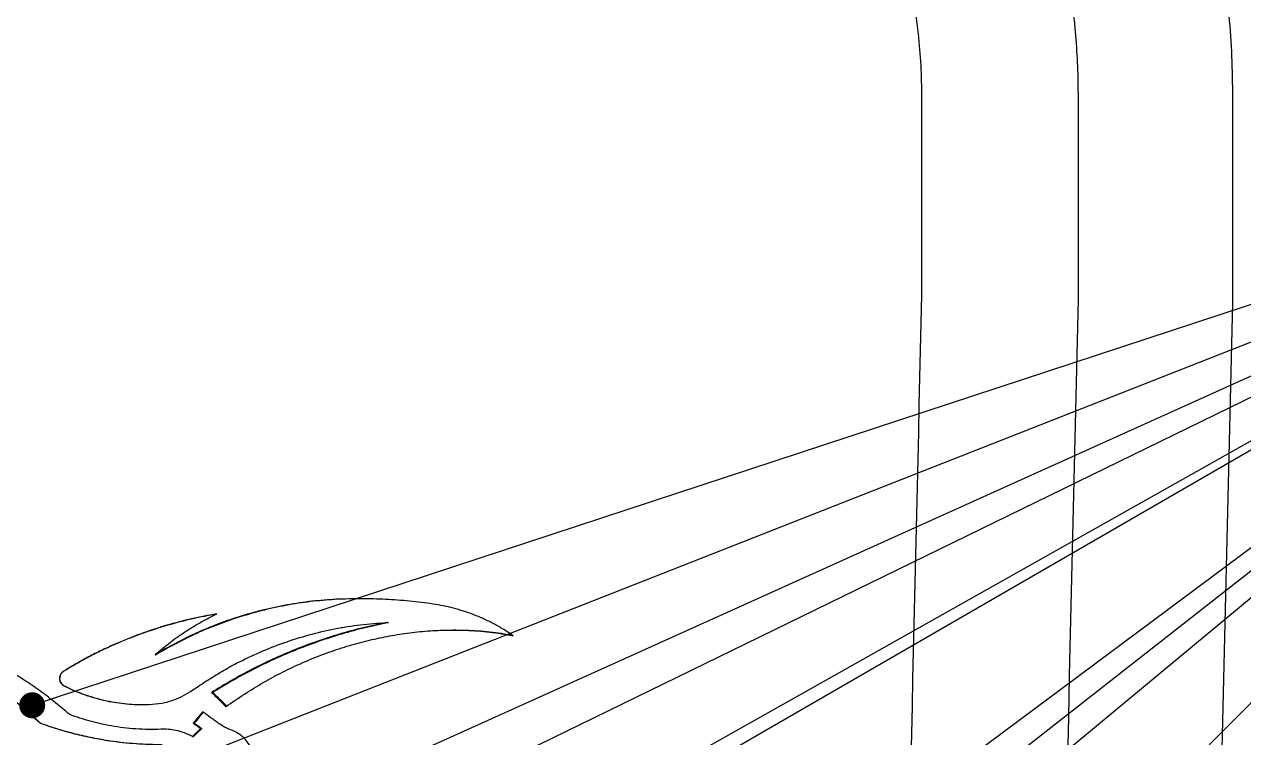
# Model space of a CAD drawing. Header units: millimetres. Extents: x 8 to 871, y 8 to 585.
# Drawn here: x 117.36 to 164.28, y 301.69 to 329.15 of the extents above; entities that cross this region are included whole.
import ezdxf

# ---------------------------------------------------------------- set-up
doc = ezdxf.new("R2010")
doc.units = ezdxf.units.MM
doc.layers.add('OUTLINE', color=7, linetype='Continuous', lineweight=25)
doc.layers.add('TEXT', color=2, linetype='Continuous')
doc.dimstyles.new('SLDDIMSTYLE19', dxfattribs={"dimtxt": 0.18, "dimasz": 1, "dimexe": 0, "dimexo": 0.0625, "dimgap": 0, "dimtad": 0, "dimtih": 1, "dimtoh": 1, "dimdec": 0, "dimrnd": 1e-09, "dimzin": 0, "dimdsep": 46, "dimtxsty": 'Standard', "dimblk1": 'DOT', "dimblk2": 'DOT', "dimsah": 1, "dimcen": 0.09, "dimadec": 0, "dimazin": 0, "dimtfac": 1, "dimtdec": 0, "dimtofl": 0, "dimtmove": 0, "dimatfit": 3, "dimldrblk": 'DOT', "dimfxl": 0, "dimfrac": 2, "dimtolj": 1, "dimtzin": 0, "dimarcsym": 0})

# ---------------------------------------------------------------- blocks, each defined once
blk = doc.blocks.new('_Dot')
at = {"color": 0, "linetype": 'ByBlock', "lineweight": -2}
blk.add_line((-0.5, 0), (-1, 0), dxfattribs=at)
at = {"color": 0, "linetype": 'ByBlock', "const_width": 0.5}
blk.add_lwpolyline([(-0.25, 0, 1), (0.25, 0, 1)], format="xyb", close=True, dxfattribs=at)

msp = doc.modelspace()

# ---------------------------------------------------------------- linework, layer by layer
at = {"layer": 'OUTLINE'}
for p, q in [((151.88394, 326.33342), (151.88392, 318.83342)), ((151.88392, 318.83342), (151.88258, 318.71755)), ((157.91738, 318.57768), (157.92031, 318.83342)), ((163.84806, 318.83342), (163.84345, 318.44031)), ((130.36928, 307.03465), (129.42946, 307.0138)), ((131.29582, 306.11738), (131.37727, 306.11738)), ((133.959, 305.83284), (133.85982, 305.83284)), ((122.38991, 304.88187), (122.41933, 304.88187)), ((118.86485, 304.24482), (118.87366, 304.24482)), ((124.5633, 303.43057), (124.60548, 303.43057)), ((117.98587, 302.23748), (117.35572, 302.78668)), ((117.98222, 302.23748), (117.98587, 302.23748)), ((123.85613, 302.25032), (123.8942, 302.25032)), ((122.24933, 302.0047), (122.27813, 302.0047)), ((122.64113, 302.012), (122.2781, 302.00701)), ((123.82755, 301.73295), (123.86546, 301.73295)), ((124.14756, 302.04133), (124.18734, 302.04133))]:
    msp.add_line(p, q, dxfattribs=at)
for centre, major_axis, ratio, start_param, end_param in [((-10690.91542, 298.35931), (0, 40488.41133), 0.26794919, 4.71289466, 4.7130799), ((11012.68379, 298.35931), (0, 40488.41133), 0.26794919, 1.57010541, 1.57029065), ((-10694.3011, 298.35931), (1011.06361, 40487.50552), 0.26786611, 4.71703108, 4.71957746), ((11015.12783, 298.35931), (1011.06361, 40487.50552), 0.26786611, 1.57698947, 1.57953588)]:
    msp.add_ellipse(centre, major_axis=major_axis, ratio=ratio, start_param=start_param, end_param=end_param, dxfattribs=at)
for points, knots in [([(155.81598, 348.53281), (156.11828, 348.16095), (156.72312, 347.41691), (157.57081, 346.2542), (158.37312, 345.06008), (159.13141, 343.82159), (159.84359, 342.54013), (160.50686, 341.21665), (161.11329, 339.86618), (161.66728, 338.47687), (162.16535, 337.04978), (162.60484, 335.58663), (162.97977, 334.1056), (163.2924, 332.59365), (163.53961, 331.05257), (163.71715, 329.48475), (163.82868, 327.91044), (163.8424, 326.85891), (163.84926, 326.33342)], [0, 0, 0, 0, 0.05967613, 0.11940375, 0.17913143, 0.23880768, 0.3002094, 0.36166714, 0.42312492, 0.48452672, 0.54788911, 0.61131287, 0.67473679, 0.73809918, 0.80354048, 0.86904963, 0.93455867, 1, 1, 1, 1]), ([(157.91911, 326.33342), (157.91423, 326.73131), (157.90447, 327.52743), (157.8269, 328.7197), (157.7036, 329.90786), (157.52852, 331.10094), (157.30107, 332.29694), (157.01996, 333.49374), (156.68814, 334.67747), (156.30259, 335.85654), (155.8619, 337.0285), (155.36548, 338.19092), (154.81867, 339.3305), (154.21598, 340.45671), (153.5564, 341.56677), (152.83848, 342.65691), (152.07529, 343.71625), (151.52697, 344.39168), (151.25295, 344.72921)], [0, 0, 0, 0, 0.05978678, 0.11962523, 0.17946358, 0.23925019, 0.30077316, 0.36235223, 0.42393142, 0.4854541, 0.54870601, 0.61201898, 0.67533216, 0.7385839, 0.80390425, 0.86929183, 0.93467968, 1, 1, 1, 1]), ([(147.45174, 339.8085), (147.67875, 339.4909), (148.13292, 338.85548), (148.7507, 337.85958), (149.32477, 336.82712), (149.84719, 335.75646), (150.3165, 334.65095), (150.72703, 333.52154), (151.07714, 332.37127), (151.36608, 331.20347), (151.59529, 330.01162), (151.76, 328.7986), (151.86445, 327.56784), (151.87744, 326.74479), (151.88394, 326.33342)], [0, 0, 0, 0, 0.08117116, 0.1623964, 0.24356752, 0.32676849, 0.41002786, 0.49322899, 0.57656937, 0.65996818, 0.74330855, 0.82885123, 0.91445726, 1, 1, 1, 1]), ([(151.88258, 318.71755), (151.62193, 307.47335), (151.10063, 284.98495), (150.30119, 250.49081), (149.76237, 227.24091), (149.48414, 215.23521)], [0, 0, 0, 0, 0.32597428, 0.65194879, 1, 1, 1, 1]), ([(129.35937, 307.0138), (129.04612, 306.99276), (128.41812, 306.95058), (127.47117, 306.80868), (126.52483, 306.60755), (125.62292, 306.35212), (124.76862, 306.05109), (123.95907, 305.7167), (123.16609, 305.32366), (122.64869, 305.02916), (122.38991, 304.88187)], [0, 0, 0, 0, 0.13201022, 0.26465635, 0.39667184, 0.52936431, 0.64606993, 0.76277869, 0.88135469, 1, 1, 1, 1]), ([(129.42946, 307.0138), (129.11622, 306.99292), (128.48825, 306.95105), (127.54127, 306.81053), (126.59475, 306.61145), (125.68926, 306.35779), (124.82808, 306.05734), (124.00851, 305.72166), (123.20545, 305.32659), (122.68142, 305.03014), (122.41933, 304.88187)], [0, 0, 0, 0, 0.13131611, 0.26325107, 0.3945719, 0.52655234, 0.64394972, 0.76135032, 0.88064037, 1, 1, 1, 1]), ([(133.08112, 306.83278), (132.78206, 306.87296), (132.18311, 306.95345), (131.25937, 307.01815), (130.31864, 307.04478), (129.67944, 307.02414), (129.35937, 307.0138)], [0, 0, 0, 0, 0.24822955, 0.49715449, 0.74821515, 1, 1, 1, 1]), ([(119.10253, 302.57751), (118.92337, 302.72748), (118.56512, 303.02738), (118.00933, 303.45806), (117.43012, 303.85978), (116.84773, 304.23043), (116.26527, 304.56981), (115.68338, 304.87966), (115.08907, 305.1676), (114.38271, 305.47768), (113.5605, 305.79244), (112.61631, 306.09895), (111.65266, 306.34543), (111.00325, 306.47336), (110.67847, 306.53734)], [0, 0, 0, 0, 0.074182506, 0.148342064, 0.223007148, 0.297675029, 0.367200129, 0.436725134, 0.50673317, 0.576741117, 0.681717648, 0.786697446, 0.893323852, 1, 1, 1, 1]), ([(124.75962, 306.45281), (124.43798, 306.39378), (123.79324, 306.27545), (122.81033, 306.01639), (121.81407, 305.68982), (120.9779, 305.35147), (120.317, 305.04721), (119.82431, 304.79853), (119.34183, 304.52769), (119.02385, 304.33911), (118.86485, 304.24482)], [0, 0, 0, 0, 0.15679615, 0.31430221, 0.48339161, 0.65338302, 0.7397992, 0.82620967, 0.91309685, 1, 1, 1, 1]), ([(124.73387, 306.43932), (124.43522, 306.38472), (123.81346, 306.27106), (122.8505, 306.01864), (121.84847, 305.69296), (121.00526, 305.35414), (120.33868, 305.04933), (119.84168, 304.80012), (119.35491, 304.52855), (119.03408, 304.3394), (118.87366, 304.24482)], [0, 0, 0, 0, 0.14646903, 0.30493235, 0.47633678, 0.64865344, 0.73624864, 0.82383816, 0.91191116, 1, 1, 1, 1]), ([(122.38991, 304.88187), (122.58313, 305.04478), (122.96956, 305.37061), (123.56746, 305.78622), (124.16355, 306.15087), (124.56064, 306.35201), (124.75962, 306.45281)], [0, 0, 0, 0, 0.26447488, 0.52895169, 0.76396261, 1, 1, 1, 1]), ([(136.17033, 305.61299), (136.04942, 305.69447), (135.80724, 305.85768), (135.4266, 306.07259), (135.03399, 306.26545), (134.64279, 306.42808), (134.2552, 306.56377), (133.87212, 306.67455), (133.48111, 306.76669), (133.21445, 306.81075), (133.08112, 306.83278)], [0, 0, 0, 0, 0.13091903, 0.26222779, 0.39314552, 0.52444019, 0.64277837, 0.76111652, 0.88055838, 1, 1, 1, 1]), ([(117.98222, 302.23748), (117.73384, 302.46193), (117.23707, 302.91082), (116.42671, 303.51892), (115.57222, 304.07567), (114.81608, 304.49436), (114.18645, 304.80068), (113.694, 305.0183), (113.19374, 305.21818), (112.68336, 305.40156), (112.16482, 305.56819), (111.63704, 305.71554), (111.10325, 305.83787), (110.74623, 305.91071), (110.5677, 305.94713)], [0, 0, 0, 0, 0.1189401, 0.2378815, 0.35952063, 0.4811609, 0.54500023, 0.60883979, 0.67307185, 0.73730432, 0.80277008, 0.86823052, 0.9341087, 1, 1, 1, 1]), ([(123.84026, 303.52459), (124.02317, 303.64742), (124.38903, 303.89309), (124.94962, 304.2389), (125.62535, 304.61262), (126.42416, 304.98979), (127.35606, 305.35716), (128.31514, 305.65738), (129.13413, 305.8502), (129.79483, 305.97002), (130.29585, 306.03997), (130.79716, 306.08504), (131.12959, 306.1066), (131.29582, 306.11738)], [0, 0, 0, 0, 0.08008645, 0.1601896, 0.24022503, 0.36276313, 0.48529683, 0.61197214, 0.73941613, 0.80435841, 0.86929542, 0.93464172, 1, 1, 1, 1]), ([(131.29582, 306.11738), (130.9948, 306.05414), (130.39185, 305.92747), (129.48544, 305.67937), (128.58076, 305.38711), (127.71429, 305.05842), (126.88823, 304.69924), (126.10033, 304.31834), (125.32575, 303.89301), (124.81748, 303.58473), (124.5633, 303.43057)], [0, 0, 0, 0, 0.13147039, 0.263342088, 0.394816253, 0.526720279, 0.644427847, 0.762137772, 0.881048352, 1, 1, 1, 1]), ([(131.37727, 306.11738), (131.0762, 306.05452), (130.47316, 305.92861), (129.56647, 305.68228), (128.66135, 305.39224), (127.79133, 305.06507), (126.95872, 304.70605), (126.16139, 304.32347), (125.37733, 303.8959), (124.86279, 303.5857), (124.60548, 303.43057)], [0, 0, 0, 0, 0.130807247, 0.262006545, 0.392817612, 0.524048626, 0.642416534, 0.760786846, 0.880372674, 1, 1, 1, 1]), ([(125.11939, 302.88634), (125.35468, 303.04765), (125.82534, 303.37035), (126.55006, 303.81629), (127.30027, 304.22458), (128.07555, 304.58707), (128.86952, 304.90886), (129.66079, 305.17948), (130.44523, 305.401), (131.2197, 305.57591), (132.00091, 305.70851), (132.78583, 305.79583), (133.5713, 305.83676), (134.24501, 305.83227), (134.80924, 305.80141), (135.26878, 305.75714), (135.7228, 305.69087), (136.02114, 305.63895), (136.17033, 305.61299)], [0, 0, 0, 0, 0.06857197, 0.13717123, 0.20569457, 0.27630206, 0.34697368, 0.41757959, 0.48520496, 0.55288662, 0.62051133, 0.69029084, 0.76013462, 0.82991916, 0.872328, 0.91473476, 0.95736412, 1, 1, 1, 1]), ([(133.95627, 305.82733), (134.12624, 305.82782), (134.45262, 305.82877), (134.92689, 305.79965), (135.38381, 305.75583), (135.78546, 305.69761), (136.03307, 305.655), (136.13226, 305.63793)], [0, 0, 0, 0, 0.22813146, 0.43806542, 0.64799052, 0.85898157, 1, 1, 1, 1]), ([(118.86485, 304.24482), (118.83418, 304.22145), (118.77281, 304.17469), (118.71733, 304.07208), (118.70027, 303.96247), (118.72237, 303.85725), (118.77644, 303.76495), (118.83953, 303.70827), (118.88179, 303.68493), (118.89185, 303.67938)], [0, 0, 0, 0, 0.16597048, 0.33214085, 0.4917695, 0.63883839, 0.79010945, 0.95004585, 1, 1, 1, 1]), ([(118.87366, 304.24482), (118.84282, 304.22147), (118.7811, 304.17474), (118.72526, 304.07207), (118.70816, 303.96255), (118.73022, 303.85776), (118.78408, 303.76585), (118.84739, 303.70882), (118.89018, 303.68524), (118.90082, 303.67938)], [0, 0, 0, 0, 0.1662066, 0.33264334, 0.49172835, 0.63774496, 0.78796915, 0.94728101, 1, 1, 1, 1]), ([(118.89185, 303.67938), (119.02997, 303.61322), (119.3069, 303.48056), (119.73781, 303.31903), (120.1781, 303.18504), (120.60154, 303.0875), (121.00536, 303.02019), (121.38848, 302.97872), (121.77466, 302.95743), (122.03301, 302.96201), (122.16218, 302.96429)], [0, 0, 0, 0, 0.13533315, 0.27133662, 0.40666523, 0.54263373, 0.65622001, 0.76980637, 0.88490319, 1, 1, 1, 1]), ([(118.90082, 303.67938), (119.03908, 303.61352), (119.31629, 303.48148), (119.7474, 303.32055), (120.18776, 303.18695), (120.6127, 303.08895), (121.01953, 303.02147), (121.40686, 302.97785), (121.66637, 302.96747), (121.79676, 302.96226)], [0, 0, 0, 0, 0.15229473, 0.30533067, 0.45762005, 0.61061497, 0.73997886, 0.86934306, 1, 1, 1, 1]), ([(122.16218, 302.96429), (122.32496, 302.97728), (122.65051, 303.00324), (123.09527, 303.13078), (123.4964, 303.30153), (123.72497, 303.4498), (123.84026, 303.52459)], [0, 0, 0, 0, 0.27249206, 0.54498243, 0.77049955, 1, 1, 1, 1]), ([(124.5633, 303.43057), (124.611, 303.38397), (124.7064, 303.29078), (124.89186, 303.10938), (125.0294, 302.97456), (125.11939, 302.88634)], [0, 0, 0, 0, 0.25686469, 0.51372896, 1, 1, 1, 1]), ([(124.60548, 303.43057), (124.65331, 303.38411), (124.74898, 303.29121), (124.92933, 303.11584), (125.06163, 302.98691), (125.14626, 302.90444)], [0, 0, 0, 0, 0.26488517, 0.52977062, 1, 1, 1, 1]), ([(124.2181, 302.68031), (124.18729, 302.64368), (124.12567, 302.57042), (124.00503, 302.4271), (123.91515, 302.32039), (123.85613, 302.25032)], [0, 0, 0, 0, 0.255559242, 0.511117982, 1, 1, 1, 1]), ([(124.24309, 302.66235), (124.21724, 302.6318), (124.16047, 302.56471), (124.0442, 302.42737), (123.95372, 302.32057), (123.8942, 302.25032)], [0, 0, 0, 0, 0.22246292, 0.48850033, 1, 1, 1, 1]), ([(124.83084, 302.23949), (124.77807, 302.27753), (124.67254, 302.3536), (124.46839, 302.50054), (124.31677, 302.60944), (124.2181, 302.68031)], [0, 0, 0, 0, 0.25883241, 0.51766387, 1, 1, 1, 1]), ([(122.63554, 301.41258), (122.30511, 301.41955), (121.64219, 301.43352), (120.75375, 301.53612), (119.97469, 301.67103), (119.30449, 301.8236), (118.63803, 302.00847), (118.20104, 302.16107), (117.98222, 302.23748)], [0, 0, 0, 0, 0.20996538, 0.42123048, 0.56487121, 0.70892516, 0.85424715, 1, 1, 1, 1]), ([(122.66647, 301.41258), (122.33605, 301.41947), (121.6732, 301.43328), (120.78252, 301.53492), (119.99889, 301.66922), (119.32186, 301.82205), (118.64854, 302.00748), (118.20698, 302.16074), (117.98587, 302.23748)], [0, 0, 0, 0, 0.20878586, 0.41883642, 0.56307217, 0.70772208, 0.8536448, 1, 1, 1, 1]), ([(122.61036, 302.012), (122.45144, 302.00802), (122.13313, 302.00002), (121.65484, 302.02077), (121.17706, 302.06522), (120.58864, 302.15327), (119.88981, 302.30531), (119.36575, 302.4865), (119.10253, 302.57751)], [0, 0, 0, 0, 0.13404679, 0.26849946, 0.40254589, 0.53699597, 0.76744773, 1, 1, 1, 1]), ([(123.85613, 302.25032), (123.8813, 302.23228), (123.93163, 302.19622), (124.0288, 302.12656), (124.10074, 302.07493), (124.14756, 302.04133)], [0, 0, 0, 0, 0.258862525, 0.517724624, 1, 1, 1, 1]), ([(123.8942, 302.25032), (123.91942, 302.23235), (123.96985, 302.19643), (124.06758, 302.12677), (124.14005, 302.07507), (124.18734, 302.04133)], [0, 0, 0, 0, 0.25785046, 0.51569489, 1, 1, 1, 1]), ([(125.33736, 301.97212), (125.29015, 301.99045), (125.19574, 302.02711), (125.02361, 302.11139), (124.90598, 302.18956), (124.83084, 302.23949)], [0, 0, 0, 0, 0.26533596, 0.53067765, 1, 1, 1, 1]), ([(123.82755, 301.73295), (123.72514, 301.78284), (123.52033, 301.88261), (123.20666, 301.96743), (122.90206, 302.01349), (122.70806, 302.0125), (122.61036, 302.012)], [0, 0, 0, 0, 0.270468591, 0.540909029, 0.768801896, 1, 1, 1, 1]), ([(124.14756, 302.04133), (124.12016, 302.01492), (124.06537, 301.96209), (123.95872, 301.85929), (123.87942, 301.78292), (123.82755, 301.73295)], [0, 0, 0, 0, 0.2569906, 0.51397654, 1, 1, 1, 1]), ([(124.18734, 302.04133), (124.15987, 302.015), (124.10493, 301.96233), (123.99766, 301.85954), (123.91781, 301.78308), (123.86546, 301.73295)], [0, 0, 0, 0, 0.25619992, 0.51239655, 1, 1, 1, 1]), ([(126.04255, 301.36965), (125.9968, 301.44348), (125.91242, 301.57965), (125.74429, 301.74321), (125.55775, 301.87861), (125.41334, 301.93988), (125.33736, 301.97212)], [0, 0, 0, 0, 0.2719316, 0.50155331, 0.73771323, 1, 1, 1, 1])]:
    msp.add_open_spline(points, degree=3, knots=knots, dxfattribs=at)

# ---------------------------------------------------------------- leaders
at = {"layer": 'TEXT'}
for points in [[(92.24917, 282.9873), (187.07572, 325.77373)], [(92.65722, 255.48614), (187.07572, 325.77373)], [(93.79969, 271.88891), (187.07572, 325.77373)], [(95.92142, 289.92379), (187.07572, 325.77373)], [(116.8125, 286.25153), (187.07572, 325.77373)], [(117.66037, 302.93609), (187.07572, 325.77373)], [(118.03658, 268.46146), (187.07572, 325.77373)], [(118.93424, 256.95505), (187.07572, 325.77373)], [(119.42388, 292.77999), (187.07572, 325.77373)], [(141.13101, 289.76058), (187.07572, 325.77373)], [(142.84471, 272.13373), (187.07572, 325.77373)], [(142.9263, 257.28147), (187.07572, 325.77373)]]:
    msp.add_leader(points, dimstyle='SLDDIMSTYLE19', dxfattribs=at)

doc.saveas('drawing.dxf')
